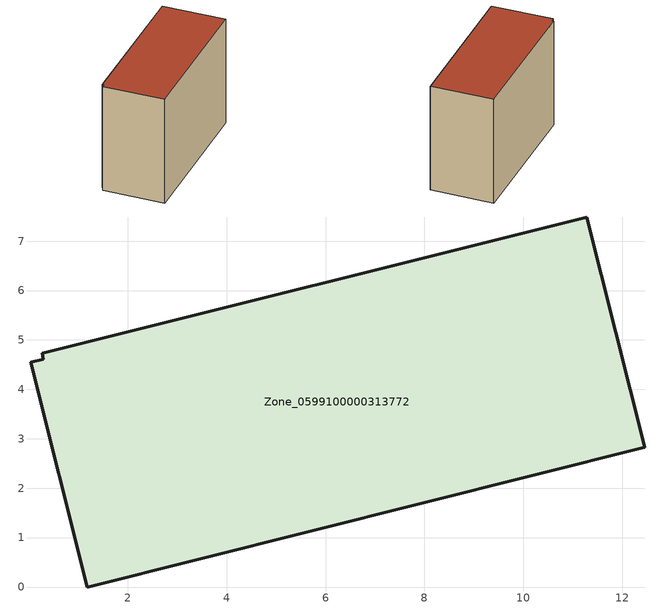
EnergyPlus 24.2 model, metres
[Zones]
Zone_0599100000313772
 floor ground (C_G): 12.46,2.83 1.17,0 0.03,4.55 0.29,4.61 0.26,4.74 11.29,7.49 z0
 wall outside (C_F): 12.46,2.83 11.29,7.49 0.26,4.74 0.29,4.61 0.03,4.55 1.17,0 12.46,2.83 z0:8.52
 roof outside (C_R): 1.17,0 12.46,2.83 11.29,7.49 0.26,4.74 0.29,4.61 0.03,4.55 z8.52
[BUILDING]
Pand.0599100000313772: North Axis=0; Terrain=City; Loads Convergence Tolerance Value=0.04; Temperature Convergence Tolerance Value=0.4; Solar Distribution=FullExterior; Maximum Number of Warmup Days=25; Minimum Number of Warmup Days=1
[Site:Location]
Rotterdam.The.Hague.AP_ZH_NLD Design_Conditions: Latitude=51.96; Longitude=4.45; Time Zone=1; Elevation=-4.5
[SITE:GROUNDTEMPERATURE:BUILDINGSURFACE]
18, 18, 18, 18, 18, 18, 18, 18, 18, 18, 18, 18
[MATERIAL] Thermal Absorptance=0.9; Solar Absorptance=0.7; Visible Absorptance=0.7
Name | Roughness | Thickness | Conductivity | Density | Specific Heat
G.TI.1992-2005 | MediumSmooth | 0.15 | 0.06 | 540 | 1210
F.TI.1992-2005 | Rough | 0.3 | 0.12 | 1920 | 840
R.TI.1992-2005 | MediumRough | 0.2 | 0.08 | 1500 | 1000
[CONSTRUCTION]
C_G: G.TI.1992-2005
C_F: F.TI.1992-2005
C_R: R.TI.1992-2005
[ZONE]
Zone_0599100000313772: Type=1; Multiplier=1; Ceiling Height=Autocalculate; Volume=Autocalculate; Floor Area=autocalculate; Part of Total Floor Area=Yes
[ZONEINFILTRATION:DESIGNFLOWRATE]
Infil_Zone_0599100000313772: Zone or ZoneList or Space or SpaceList=Zone_0599100000313772; Schedule=AlwaysOn; Design Flow Rate Calculation Method=Flow/Area; Flow Rate per Floor Area=0.0015; Constant Term Coefficient=1; Temperature Term Coefficient=0; Velocity Term Coefficient=0; Velocity Squared Term Coefficient=0
[HVACTEMPLATE:ZONE:IDEALLOADSAIRSYSTEM]
Zone_0599100000313772: Maximum Heating Supply Air Temperature=50; Minimum Cooling Supply Air Temperature=13; Maximum Heating Supply Air Humidity Ratio=0.0156; Minimum Cooling Supply Air Humidity Ratio=0.0077; Heating Limit=NoLimit; Cooling Limit=NoLimit; Dehumidification Control Type=ConstantSensibleHeatRatio; Cooling Sensible Heat Ratio=0.7; Dehumidification Setpoint=60; Humidification Control Type=None; Humidification Setpoint=30; Outdoor Air Method=None; Outdoor Air Flow Rate per Person=0.00944; Outdoor Air Flow Rate per Zone Floor Area=0; Outdoor Air Flow Rate per Zone=0; Demand Controlled Ventilation Type=None; Outdoor Air Economizer Type=NoEconomizer; Heat Recovery Type=None; Sensible Heat Recovery Effectiveness=0.7; Latent Heat Recovery Effectiveness=0.65
[ZONECONTROL:THERMOSTAT]
ThermostatControl_Zone_0599100000313772: Zone or ZoneList=Zone_0599100000313772; Control Type Schedule=DualSetpointControlType; Control 1=Thermostat_Zone_0599100000313772; Temperature Difference Between Cutout And Setpoint=0
[THERMOSTATSETPOINT:DUALSETPOINT]
Thermostat_Zone_0599100000313772: Heating Setpoint Temperature Schedule=HeatingSetpoint_Zone_0599100000313772; Cooling Setpoint Temperature Schedule=CoolingSetpoint_Zone_0599100000313772
[SCHEDULE:COMPACT]
HeatingSetpoint_Zone_0599100000313772: Through: 12/31, For: AllDays, Until: 24:00, 21
CoolingSetpoint_Zone_0599100000313772: Through: 12/31, For: AllDays, Until: 24:00, 24
DualSetpointControlType: Through: 12/31, For: AllDays, Until: 24:00, 4
AlwaysOn: Through: 12/31, For: AllDays, Until: 24:00, 1
